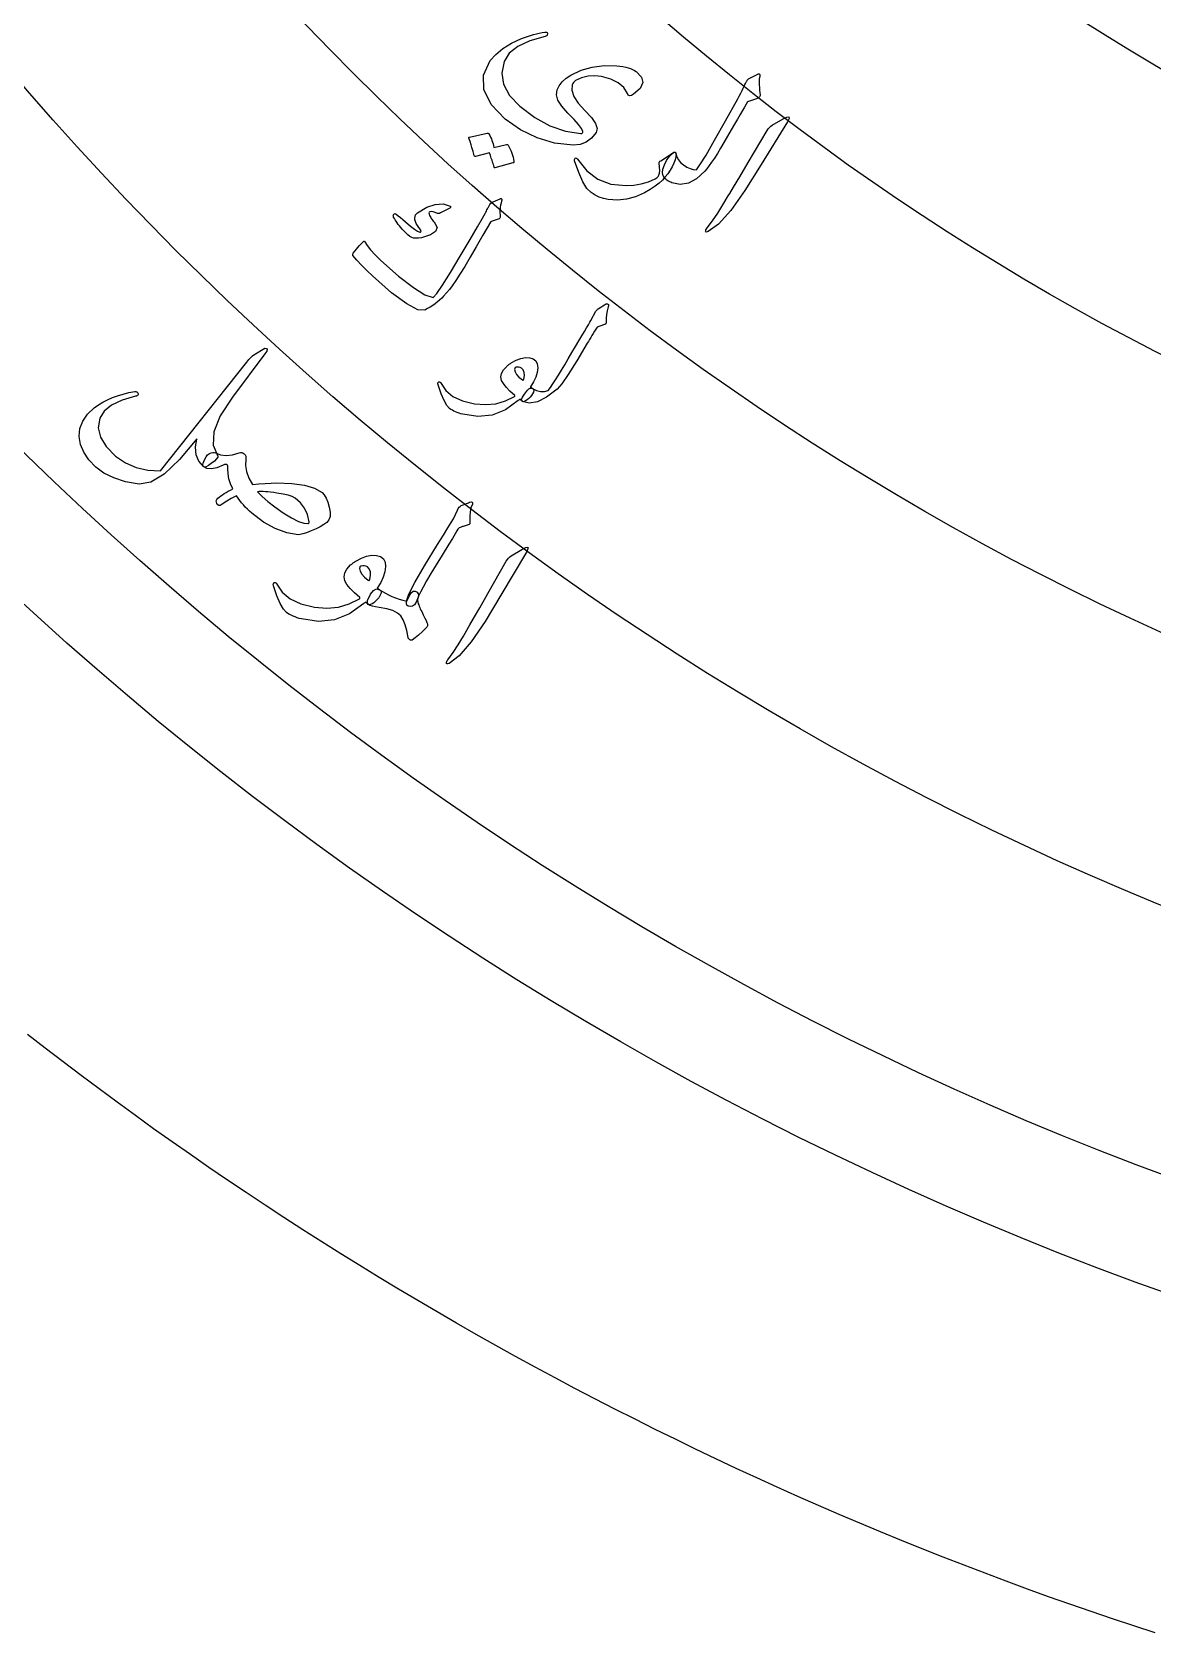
# Model space of a CAD drawing. Header units: millimetres. Extents: x -45 to 45, y -45 to 58.
# Drawn here: x -27.63 to -13.88, y -42.81 to -23.19 of the extents above; entities that cross this region are included whole.
import ezdxf

# ---------------------------------------------------------------- set-up
doc = ezdxf.new("R2010")
doc.units = ezdxf.units.MM
for name, color, linetype in [('CUT_OUTER', 1, 'Continuous'), ('ENGRAVE', 7, 'Continuous'), ('ENGRAVE_FINE', 8, 'Continuous'), ('GUIDE', 3, 'Continuous'), ('TEXT', 5, 'Continuous')]:
    doc.layers.add(name, color=color, linetype=linetype)

msp = doc.modelspace()

# ---------------------------------------------------------------- linework, layer by layer
at = {"layer": 'CUT_OUTER'}
msp.add_lwpolyline([(-13.8532, -42.8146), (-14.1157, -42.7288), (-14.3776, -42.6414), (-14.639, -42.5523), (-14.8998, -42.4617), (-15.16, -42.3695), (-15.4197, -42.2757), (-15.6788, -42.1803), (-15.9374, -42.0833), (-16.1953, -41.9847), (-16.4526, -41.8845), (-16.7093, -41.7828), (-16.9653, -41.6795), (-17.2208, -41.5746), (-17.4755, -41.4681), (-17.7296, -41.3601), (-17.9831, -41.2506), (-18.2359, -41.1394), (-18.4879, -41.0268), (-18.7393, -40.9126), (-18.99, -40.7968), (-19.24, -40.6795), (-19.4892, -40.5607), (-19.7377, -40.4404), (-19.9855, -40.3185), (-20.2325, -40.1951), (-20.4788, -40.0702), (-20.7242, -39.9438), (-20.9689, -39.8159), (-21.2129, -39.6865), (-21.456, -39.5556), (-21.6983, -39.4232), (-21.9398, -39.2893), (-22.1804, -39.1539), (-22.4202, -39.0171), (-22.6592, -38.8788), (-22.8974, -38.739), (-23.1346, -38.5978), (-23.371, -38.4551), (-23.6065, -38.311), (-23.8412, -38.1654), (-24.0749, -38.0184), (-24.3077, -37.87), (-24.5396, -37.7201), (-24.7706, -37.5688), (-25.0007, -37.4161), (-25.2298, -37.262), (-25.4579, -37.1065), (-25.6851, -36.9496), (-25.9114, -36.7913), (-26.1366, -36.6316), (-26.3609, -36.4706), (-26.5842, -36.3081), (-26.8065, -36.1443), (-27.0277, -35.9792), (-27.248, -35.8127), (-27.4672, -35.6448), (-27.6854, -35.4756)], dxfattribs=at)
at = {"layer": 'ENGRAVE'}
for radius in [39.65, 33.5042, 27.3585]:
    msp.add_circle((0, 0), radius, dxfattribs=at)
at = {"layer": 'ENGRAVE_FINE'}
for radius in [36.5771, 30.4314, 24.2856]:
    msp.add_circle((0, 0), radius, dxfattribs=at)
at = {"layer": 'GUIDE'}
msp.add_circle((0, 0), 41, dxfattribs=at)
at = {"layer": 'TEXT'}
for points in [[(-20.3264, -23.9407), (-20.3699, -23.8682), (-20.4372, -23.8092), (-20.5282, -23.7636), (-20.6432, -23.731), (-20.7268, -23.7223), (-20.808, -23.728), (-20.8869, -23.7481), (-20.9633, -23.7827), (-20.976, -23.7919), (-20.9868, -23.8037), (-20.9956, -23.818), (-21.0025, -23.8348), (-21.0079, -23.9012), (-20.9842, -23.9756), (-20.9312, -24.0578), (-20.8489, -24.1478), (-20.7665, -24.2353), (-20.7153, -24.3092), (-20.6956, -24.3697), (-20.7074, -24.4168), (-20.7645, -24.4879), (-20.831, -24.538), (-20.9067, -24.567), (-20.9919, -24.5748), (-21.2189, -24.5471), (-21.4336, -24.4843), (-21.6357, -24.3863), (-21.8244, -24.2535), (-21.9984, -24.0729), (-22.0867, -23.8926), (-22.0893, -23.7138), (-22.0071, -23.5368), (-21.9401, -23.4601), (-21.8537, -23.3895), (-21.7482, -23.3249), (-21.6235, -23.266), (-21.5863, -23.2521), (-21.5495, -23.2393), (-21.5134, -23.2277), (-21.4777, -23.2173), (-21.4423, -23.2081), (-21.4071, -23.2001), (-21.3719, -23.1932), (-21.3368, -23.1876), (-21.3202, -23.1871), (-21.3093, -23.1908), (-21.3039, -23.1987), (-21.3041, -23.2108), (-21.3084, -23.2221), (-21.3152, -23.2312), (-21.3245, -23.2379), (-21.3363, -23.2423), (-21.5239, -23.2945), (-21.6702, -23.3624), (-21.7748, -23.4469), (-21.8373, -23.5482), (-21.8661, -23.6891), (-21.844, -23.8274), (-21.7709, -23.9626), (-21.6466, -24.0942), (-21.4621, -24.2347), (-21.2753, -24.3373), (-21.0869, -24.402), (-20.8973, -24.4289), (-20.8843, -24.4286), (-20.8758, -24.4243), (-20.8719, -24.4161), (-20.8726, -24.404), (-20.8879, -24.3695), (-20.9238, -24.3207), (-20.98, -24.2573), (-21.0566, -24.1793), (-21.1312, -24.0963), (-21.1779, -24.0215), (-21.197, -23.9551), (-21.1884, -23.8971), (-21.1613, -23.8442), (-21.1242, -23.7963), (-21.0773, -23.7534), (-21.0206, -23.7154), (-20.893, -23.6551), (-20.7563, -23.6164), (-20.6107, -23.5988), (-20.4561, -23.6024), (-20.4169, -23.6053), (-20.3805, -23.61), (-20.3468, -23.6163), (-20.3159, -23.6244), (-20.2877, -23.6341), (-20.2622, -23.645), (-20.2395, -23.6572), (-20.2196, -23.6707), (-20.1541, -23.7382), (-20.1372, -23.8072), (-20.169, -23.8778), (-20.2498, -23.9499), (-20.2772, -23.9646), (-20.2991, -23.9679), (-20.3155, -23.96), (-20.3264, -23.9407)], [(-18.7055, -23.7023), (-18.7018, -23.7068), (-18.7001, -23.7128), (-18.7005, -23.7205), (-18.7029, -23.7298), (-18.7064, -23.7439), (-18.7087, -23.7641), (-18.7097, -23.7905), (-18.7095, -23.8231), (-18.7085, -23.841), (-18.7075, -23.8584), (-18.7064, -23.8752), (-18.7053, -23.8914), (-18.7039, -23.9071), (-18.702, -23.9222), (-18.6996, -23.9366), (-18.6967, -23.9505), (-18.6969, -23.9665), (-18.7045, -23.9809), (-18.7194, -23.9934), (-18.7417, -24.0041), (-18.851, -24.0423), (-18.8692, -24.0708), (-18.8908, -24.1063), (-18.9156, -24.1487), (-18.9438, -24.198), (-18.9758, -24.2543), (-19.0121, -24.3174), (-19.0528, -24.3874), (-19.0979, -24.4644), (-19.1421, -24.5412), (-19.1837, -24.6113), (-19.2227, -24.6747), (-19.2592, -24.7313), (-19.2931, -24.7814), (-19.3242, -24.8248), (-19.3525, -24.8617), (-19.3781, -24.8921), (-19.4781, -24.9852), (-19.5783, -25.04), (-19.6787, -25.0565), (-19.7793, -25.0345), (-19.7938, -25.0289), (-19.8073, -25.0228), (-19.8199, -25.0162), (-19.8315, -25.0092), (-19.8422, -25.0018), (-19.8522, -24.9943), (-19.8615, -24.9866), (-19.8699, -24.9786), (-19.889, -24.9497), (-19.8955, -24.9128), (-19.8895, -24.8678), (-19.871, -24.8148), (-19.8456, -24.7625), (-19.8189, -24.7197), (-19.7909, -24.6863), (-19.7617, -24.6623), (-19.7554, -24.659), (-19.7498, -24.6574), (-19.7449, -24.6578), (-19.7406, -24.66), (-19.7364, -24.6642), (-19.7334, -24.6689), (-19.7317, -24.6743), (-19.7313, -24.6802), (-19.7196, -24.7173), (-19.7002, -24.7522), (-19.6729, -24.7848), (-19.6378, -24.8152), (-19.5967, -24.8414), (-19.5565, -24.8603), (-19.5175, -24.8719), (-19.4795, -24.8763), (-19.4355, -24.8152), (-19.3614, -24.6943), (-19.2572, -24.5138), (-19.1223, -24.2738), (-18.9732, -24.0065), (-18.9533, -23.9711), (-18.9352, -23.937), (-18.9189, -23.9043), (-18.9044, -23.8729), (-18.8975, -23.857), (-18.8908, -23.8427), (-18.8844, -23.8299), (-18.8783, -23.8187), (-18.8728, -23.809), (-18.8683, -23.8008), (-18.8647, -23.794), (-18.8621, -23.7886), (-18.8551, -23.7774), (-18.8475, -23.7683), (-18.8392, -23.7613), (-18.8304, -23.7563), (-18.7263, -23.7017), (-18.72, -23.6998), (-18.7144, -23.6992), (-18.7096, -23.7), (-18.7055, -23.7023)], [(-18.4165, -24.2513), (-18.3703, -24.2284), (-18.3458, -24.2266), (-18.343, -24.246), (-18.3618, -24.2865), (-18.6859, -24.8087), (-18.8848, -25.1291), (-19.0589, -25.3736), (-19.209, -25.5416), (-19.3353, -25.633), (-19.3493, -25.6376), (-19.3592, -25.6384), (-19.365, -25.6352), (-19.3666, -25.6281), (-19.3657, -25.6196), (-19.3625, -25.6101), (-19.3569, -25.5996), (-19.349, -25.5881), (-19.2838, -25.5018), (-19.2186, -25.4073), (-19.1534, -25.3045), (-19.0881, -25.1935), (-19.0706, -25.1649), (-19.0239, -25.0871), (-18.9479, -24.9601), (-18.8426, -24.784), (-18.6113, -24.3918), (-18.5977, -24.372), (-18.5833, -24.3551), (-18.5681, -24.3412), (-18.5522, -24.3302)], [(-21.8072, -24.5637), (-21.8027, -24.5635), (-21.798, -24.5651), (-21.7933, -24.5685), (-21.7883, -24.5737), (-21.7754, -24.5976), (-21.7636, -24.6215), (-21.753, -24.6457), (-21.7436, -24.67), (-21.7354, -24.6946), (-21.7284, -24.72), (-21.7225, -24.7459), (-21.7179, -24.7724), (-21.7182, -24.779), (-21.7205, -24.7843), (-21.7246, -24.7883), (-21.7307, -24.791), (-21.9501, -24.8509), (-21.9544, -24.8505), (-21.9582, -24.8471), (-21.9615, -24.8408), (-21.9645, -24.8315), (-21.9657, -24.8243), (-21.9685, -24.8134), (-21.9728, -24.7988), (-21.9787, -24.7805), (-21.9861, -24.7584), (-21.9951, -24.7321), (-22.0056, -24.7018), (-22.0177, -24.6673), (-22.19, -24.7108), (-22.1965, -24.7111), (-22.2016, -24.708), (-22.2054, -24.7014), (-22.2078, -24.6914), (-22.21, -24.6828), (-22.2136, -24.6694), (-22.2187, -24.6514), (-22.2253, -24.6286), (-22.2336, -24.601), (-22.2438, -24.5681), (-22.2559, -24.5302), (-22.2699, -24.4871), (-22.2704, -24.4816), (-22.2692, -24.4776), (-22.2663, -24.4751), (-22.2618, -24.4742), (-22.0448, -24.4248), (-22.0403, -24.4246), (-22.0357, -24.4263), (-22.0309, -24.4297), (-22.026, -24.435), (-22.0144, -24.4546), (-22.004, -24.4745), (-21.9948, -24.4949), (-21.9868, -24.5156), (-21.9799, -24.5366), (-21.9739, -24.5577), (-21.969, -24.579), (-21.965, -24.6004)], [(-19.7294, -24.6818), (-19.7322, -24.7169), (-19.7412, -24.7546), (-19.7563, -24.7951), (-19.7775, -24.8383), (-19.8025, -24.8813), (-19.8305, -24.923), (-19.8616, -24.9636), (-19.8957, -25.0029), (-19.9344, -25.0394), (-19.9842, -25.0776), (-20.0451, -25.1174), (-20.117, -25.1586), (-20.2249, -25.2076), (-20.3349, -25.2376), (-20.4468, -25.2485), (-20.5606, -25.2404), (-20.6172, -25.2287), (-20.6713, -25.2104), (-20.7231, -25.1854), (-20.7723, -25.1539), (-20.8219, -25.103), (-20.8722, -25.0215), (-20.9231, -24.9095), (-20.9742, -24.767), (-20.9758, -24.757), (-20.9751, -24.7482), (-20.972, -24.7406), (-20.9665, -24.7342), (-20.9597, -24.7306), (-20.9524, -24.7314), (-20.9447, -24.7367), (-20.9366, -24.7464), (-20.825, -24.8885), (-20.6884, -24.99), (-20.5275, -25.0505), (-20.3428, -25.0698), (-20.2484, -25.0639), (-20.157, -25.0481), (-20.0686, -25.0226), (-19.9833, -24.9873), (-19.971, -24.9801), (-19.9598, -24.9701), (-19.9496, -24.9573), (-19.9403, -24.9417), (-19.9323, -24.9181), (-19.929, -24.8852), (-19.9302, -24.843), (-19.936, -24.7915), (-19.9354, -24.7845), (-19.9321, -24.7777), (-19.9262, -24.7711), (-19.9176, -24.7646), (-19.7597, -24.6639), (-19.7535, -24.6605), (-19.7478, -24.659), (-19.7429, -24.6593), (-19.7387, -24.6615), (-19.7345, -24.6657), (-19.7315, -24.6705), (-19.7298, -24.6758), (-19.7294, -24.6818)], [(-21.8697, -25.2576), (-21.8762, -25.2835), (-21.8815, -25.3087), (-21.8855, -25.3334), (-21.8883, -25.3575), (-21.8897, -25.3811), (-21.8897, -25.4043), (-21.8882, -25.427), (-21.8854, -25.4494), (-21.886, -25.46), (-21.8908, -25.4689), (-21.8998, -25.476), (-21.9129, -25.4814), (-21.9857, -25.5066), (-21.9932, -25.5096), (-21.9993, -25.5125), (-22.0037, -25.5152), (-22.0067, -25.5178), (-22.0973, -25.6774), (-22.1798, -25.821), (-22.2543, -25.9486), (-22.3209, -26.0602), (-22.3797, -26.1554), (-22.4306, -26.2341), (-22.4739, -26.2961), (-22.5095, -26.3416), (-22.5801, -26.4243), (-22.604, -26.4493), (-22.6293, -26.4732), (-22.6559, -26.4962), (-22.6839, -26.5182), (-22.7133, -26.5391), (-22.7444, -26.5588), (-22.777, -26.5774), (-22.8112, -26.5947), (-22.8967, -26.5906), (-23.0327, -26.5202), (-23.2186, -26.3825), (-23.4531, -26.1767), (-23.5234, -26.1091), (-23.5865, -26.0446), (-23.6426, -25.9832), (-23.6917, -25.9249), (-23.6948, -25.9181), (-23.6955, -25.9116), (-23.6939, -25.9054), (-23.6898, -25.8995), (-23.6684, -25.8731), (-23.6487, -25.8492), (-23.6307, -25.8278), (-23.6145, -25.8089), (-23.5999, -25.7924), (-23.5866, -25.778), (-23.5747, -25.7658), (-23.5642, -25.7556), (-23.558, -25.7503), (-23.5527, -25.7488), (-23.5485, -25.7514), (-23.5452, -25.758), (-23.5172, -25.8047), (-23.4753, -25.8585), (-23.4192, -25.9192), (-23.3489, -25.9868), (-23.1315, -26.1803), (-22.9514, -26.3201), (-22.8095, -26.4071), (-22.7065, -26.4418), (-22.6625, -26.3904), (-22.5929, -26.2883), (-22.4975, -26.1356), (-22.3759, -25.9324), (-22.2551, -25.7282), (-22.1639, -25.5734), (-22.1027, -25.468), (-22.0715, -25.4118), (-22.0634, -25.396), (-22.0558, -25.3813), (-22.0487, -25.3676), (-22.0421, -25.355), (-22.0361, -25.3434), (-22.0309, -25.3331), (-22.0264, -25.324), (-22.0225, -25.3161), (-22.0132, -25.2997), (-22.0021, -25.2861), (-21.989, -25.2751), (-21.9741, -25.267), (-21.8881, -25.2299), (-21.8819, -25.2278), (-21.8767, -25.2273), (-21.8726, -25.2285), (-21.8695, -25.2313), (-21.8676, -25.2368), (-21.867, -25.2431), (-21.8677, -25.25), (-21.8697, -25.2576)], [(-22.4992, -25.3197), (-22.4966, -25.3229), (-22.495, -25.3264), (-22.4947, -25.3305), (-22.4954, -25.335), (-22.4971, -25.3381), (-22.4994, -25.3411), (-22.5023, -25.344), (-22.5057, -25.3466), (-22.618, -25.4043), (-22.6301, -25.4095), (-22.6405, -25.4124), (-22.6494, -25.4131), (-22.6565, -25.4116), (-22.6822, -25.3993), (-22.7065, -25.3915), (-22.7294, -25.3884), (-22.7509, -25.3897), (-22.7585, -25.3937), (-22.7612, -25.4029), (-22.759, -25.4172), (-22.7519, -25.4366), (-22.7457, -25.4479), (-22.7389, -25.4593), (-22.7317, -25.4708), (-22.724, -25.4823), (-22.7157, -25.494), (-22.7067, -25.5059), (-22.697, -25.5181), (-22.6865, -25.5305), (-22.6606, -25.5849), (-22.6793, -25.6327), (-22.7425, -25.674), (-22.8506, -25.7085), (-22.8877, -25.7143), (-22.9203, -25.7156), (-22.9481, -25.7125), (-22.9713, -25.705), (-22.993, -25.6925), (-23.0196, -25.6715), (-23.0512, -25.6418), (-23.0876, -25.6036), (-23.1058, -25.5837), (-23.1224, -25.564), (-23.1373, -25.5447), (-23.1507, -25.5256), (-23.1628, -25.5071), (-23.1738, -25.4896), (-23.1838, -25.473), (-23.1928, -25.4573), (-23.1966, -25.4458), (-23.1976, -25.4356), (-23.1958, -25.427), (-23.1913, -25.4197), (-23.1844, -25.4141), (-23.1771, -25.4123), (-23.1695, -25.4142), (-23.1615, -25.4197), (-23.1375, -25.4388), (-23.1105, -25.4609), (-23.0807, -25.4858), (-23.048, -25.5138), (-22.9868, -25.5657), (-22.937, -25.6039), (-22.8985, -25.6285), (-22.8714, -25.6394), (-22.867, -25.6398), (-22.8633, -25.6385), (-22.8602, -25.6355), (-22.8578, -25.6307), (-22.8571, -25.6271), (-22.8579, -25.6225), (-22.86, -25.6171), (-22.8635, -25.6108), (-22.9006, -25.5568), (-22.9152, -25.5332), (-22.9255, -25.5106), (-22.9314, -25.4889), (-22.9329, -25.4681), (-22.931, -25.447), (-22.9249, -25.4289), (-22.9146, -25.414), (-22.9, -25.4021), (-22.7864, -25.3355), (-22.6818, -25.2996), (-22.5861, -25.2944), (-22.4992, -25.3197)], [(-20.686, -26.5799), (-20.6523, -26.5603), (-20.6258, -26.5445), (-20.6064, -26.5327), (-20.5942, -26.5248), (-20.5858, -26.5202), (-20.5782, -26.5182), (-20.5712, -26.5189), (-20.5649, -26.5222), (-20.5595, -26.5281), (-20.5569, -26.5354), (-20.557, -26.5441), (-20.5599, -26.5542), (-20.5749, -26.6028), (-20.5842, -26.6498), (-20.5878, -26.6952), (-20.5857, -26.739), (-20.5859, -26.7524), (-20.5915, -26.7633), (-20.6023, -26.7719), (-20.6186, -26.7782), (-20.6983, -26.8036), (-20.7145, -26.83), (-20.7304, -26.8559), (-20.746, -26.8814), (-20.7612, -26.9065), (-20.7761, -26.9311), (-20.7907, -26.9553), (-20.8048, -26.9791), (-20.8187, -27.0024), (-20.9469, -27.2183), (-21.0509, -27.384), (-21.1311, -27.4995), (-21.1876, -27.5646), (-21.3162, -27.6627), (-21.4302, -27.7203), (-21.5297, -27.7375), (-21.6144, -27.7143), (-21.6162, -27.713), (-21.618, -27.7116), (-21.6198, -27.7102), (-21.6215, -27.7088), (-21.6244, -27.6908), (-21.6135, -27.663), (-21.589, -27.6254), (-21.5508, -27.5781), (-21.5353, -27.5617), (-21.5202, -27.5527), (-21.5057, -27.551), (-21.4915, -27.5568), (-21.4399, -27.5827), (-21.3901, -27.5955), (-21.3423, -27.5952), (-21.2963, -27.5818), (-21.2694, -27.5438), (-21.2398, -27.4999), (-21.2075, -27.45), (-21.1724, -27.3941), (-21.1347, -27.3326), (-21.0944, -27.2657), (-21.0515, -27.1935), (-21.0059, -27.1159), (-20.9605, -27.0401), (-20.9199, -26.9719), (-20.884, -26.9112), (-20.8529, -26.858), (-20.8263, -26.8126), (-20.8042, -26.775), (-20.7864, -26.7452), (-20.7729, -26.7233), (-20.7123, -26.6102), (-20.7051, -26.5999), (-20.6984, -26.5914), (-20.692, -26.5848), (-20.686, -26.5799)], [(-25.1716, -27.6635), (-25.3196, -27.8919), (-25.3985, -28.0884), (-25.4082, -28.2529), (-25.3488, -28.3849), (-25.3508, -28.3999), (-25.3653, -28.4204), (-25.3923, -28.4465), (-25.432, -28.4781), (-25.4645, -28.5018), (-25.491, -28.5158), (-25.5114, -28.5201), (-25.5258, -28.5148), (-25.5817, -28.4479), (-25.6136, -28.3687), (-25.6215, -28.2773), (-25.6054, -28.1739), (-25.8181, -28.4279), (-26.0071, -28.6054), (-26.173, -28.7061), (-26.3157, -28.7296), (-26.4813, -28.6993), (-26.6251, -28.6541), (-26.7468, -28.5941), (-26.8464, -28.5197), (-26.9318, -28.4303), (-26.994, -28.3379), (-27.0331, -28.2425), (-27.0491, -28.1442), (-27.0409, -28.0477), (-27.0074, -27.9572), (-26.9487, -27.8728), (-26.8651, -27.7943), (-26.8145, -27.7581), (-26.7605, -27.7251), (-26.7033, -27.6952), (-26.6429, -27.6685), (-26.579, -27.645), (-26.5117, -27.6248), (-26.4409, -27.6079), (-26.3666, -27.5943), (-26.3573, -27.5941), (-26.3488, -27.5957), (-26.3412, -27.5991), (-26.3344, -27.6043), (-26.3299, -27.6099), (-26.3274, -27.6162), (-26.3269, -27.6231), (-26.3283, -27.6308), (-26.3321, -27.6382), (-26.3386, -27.6443), (-26.3477, -27.6492), (-26.3596, -27.6527), (-26.5247, -27.6999), (-26.6528, -27.7603), (-26.7436, -27.8344), (-26.7969, -27.9224), (-26.8162, -28.0381), (-26.7904, -28.154), (-26.7194, -28.2697), (-26.6031, -28.385), (-26.4819, -28.4674), (-26.3496, -28.5253), (-26.2065, -28.5586), (-26.0527, -28.5673), (-24.9946, -27.2331), (-24.9691, -27.2014), (-24.9462, -27.1758), (-24.926, -27.1562), (-24.9084, -27.1427), (-24.7731, -27.0634), (-24.7515, -27.0658), (-24.7439, -27.0782), (-24.7504, -27.1006), (-24.771, -27.133)], [(-21.6649, -27.7059), (-21.8192, -27.8172), (-21.9838, -27.8825), (-22.1588, -27.9014), (-22.3439, -27.8735), (-22.3675, -27.8668), (-22.3903, -27.8594), (-22.4123, -27.8514), (-22.4335, -27.8428), (-22.4536, -27.8336), (-22.4725, -27.8238), (-22.4902, -27.8134), (-22.5066, -27.8023), (-22.5405, -27.7661), (-22.5754, -27.7057), (-22.611, -27.6212), (-22.6472, -27.5127), (-22.6497, -27.4993), (-22.6491, -27.4889), (-22.6453, -27.4814), (-22.6384, -27.4768), (-22.6303, -27.4756), (-22.6231, -27.4779), (-22.6166, -27.484), (-22.611, -27.4936), (-22.5533, -27.582), (-22.4657, -27.6532), (-22.3483, -27.707), (-22.2014, -27.743), (-22.0677, -27.7547), (-21.9412, -27.7436), (-21.8219, -27.7099), (-21.7098, -27.6539), (-21.7076, -27.6504), (-21.7066, -27.6471), (-21.7068, -27.644), (-21.7082, -27.641), (-21.7663, -27.5896), (-21.8124, -27.5418), (-21.8467, -27.4976), (-21.8691, -27.4571), (-21.8778, -27.415), (-21.8703, -27.3723), (-21.8466, -27.3291), (-21.8066, -27.2854), (-21.8007, -27.2801), (-21.7945, -27.2748), (-21.788, -27.2696), (-21.7813, -27.2644), (-21.7741, -27.2592), (-21.7664, -27.2539), (-21.7583, -27.2484), (-21.7497, -27.2428), (-21.6897, -27.2095), (-21.6321, -27.1881), (-21.577, -27.1785), (-21.5244, -27.1808), (-21.4797, -27.1946), (-21.4484, -27.2196), (-21.4306, -27.2558), (-21.4262, -27.3034), (-21.4334, -27.3591), (-21.4508, -27.4167), (-21.4784, -27.4762), (-21.5162, -27.5375), (-21.5127, -27.5402), (-21.5092, -27.5426), (-21.5057, -27.5449), (-21.5023, -27.547), (-21.4989, -27.549), (-21.4954, -27.5513), (-21.4919, -27.5537), (-21.4884, -27.5564), (-21.4785, -27.5682), (-21.4751, -27.5829), (-21.4783, -27.6007), (-21.4881, -27.6214), (-21.5015, -27.6421), (-21.5171, -27.6614), (-21.5348, -27.6795), (-21.5547, -27.6961), (-21.5741, -27.7094), (-21.5902, -27.7171), (-21.6031, -27.7192), (-21.6127, -27.7157), (-21.6463, -27.6895), (-21.649, -27.6925), (-21.653, -27.6962), (-21.6583, -27.7007), (-21.6649, -27.7059)], [(-21.596, -27.4439), (-21.5893, -27.3975), (-21.5916, -27.359), (-21.6031, -27.3286), (-21.6236, -27.3061), (-21.6406, -27.2987), (-21.6578, -27.2946), (-21.6752, -27.2939), (-21.6928, -27.2966), (-21.7002, -27.2996), (-21.7053, -27.3051), (-21.7081, -27.3131), (-21.7087, -27.3237), (-21.7032, -27.3538), (-21.6856, -27.3852), (-21.6559, -27.4181), (-21.614, -27.4523), (-21.609, -27.4549), (-21.6043, -27.4544), (-21.6, -27.4507), (-21.596, -27.4439)], [(-24.0711, -28.8316), (-24.0448, -28.8602), (-24.0213, -28.8998), (-24.0005, -28.9506), (-23.9823, -29.0125), (-23.9718, -29.0734), (-23.9735, -29.125), (-23.9876, -29.1672), (-24.0141, -29.1999), (-24.0493, -29.226), (-24.0925, -29.2519), (-24.1438, -29.2776), (-24.2031, -29.3032), (-24.26, -29.3244), (-24.3055, -29.3392), (-24.3397, -29.3476), (-24.3624, -29.3496), (-24.5045, -29.3266), (-24.6472, -29.2751), (-24.7904, -29.1951), (-24.9337, -29.0867), (-24.961, -29.0624), (-24.9872, -29.0374), (-25.0124, -29.0116), (-25.0365, -28.985), (-25.0595, -28.9579), (-25.0813, -28.9305), (-25.1021, -28.9028), (-25.1217, -28.8748), (-25.1458, -28.8844), (-25.1849, -28.9059), (-25.2389, -28.9392), (-25.3079, -28.9842), (-25.3226, -28.9919), (-25.3364, -28.9917), (-25.3492, -28.9836), (-25.361, -28.9676), (-25.3675, -28.9499), (-25.368, -28.9332), (-25.3627, -28.9175), (-25.3515, -28.9029), (-25.3332, -28.8884), (-25.3135, -28.8739), (-25.2925, -28.8593), (-25.2702, -28.8446), (-25.2465, -28.8301), (-25.2214, -28.8159), (-25.195, -28.8021), (-25.1673, -28.7886), (-25.1946, -28.7253), (-25.2136, -28.6633), (-25.2244, -28.6026), (-25.227, -28.5433), (-25.2266, -28.5246), (-25.2283, -28.5096), (-25.2319, -28.4983), (-25.2375, -28.4906), (-25.2446, -28.4872), (-25.2546, -28.4871), (-25.2675, -28.4903), (-25.2833, -28.4967), (-25.3619, -28.5293), (-25.4288, -28.5428), (-25.4841, -28.5374), (-25.5277, -28.5131), (-25.5314, -28.5075), (-25.533, -28.4992), (-25.5326, -28.488), (-25.5301, -28.4741), (-25.5128, -28.43), (-25.4943, -28.3955), (-25.4745, -28.3704), (-25.4535, -28.3548), (-25.4307, -28.3454), (-25.4104, -28.3407), (-25.3928, -28.3408), (-25.3777, -28.3456), (-25.3155, -28.3701), (-25.2462, -28.3784), (-25.17, -28.3708), (-25.0869, -28.347), (-25.0701, -28.3429), (-25.0544, -28.3433), (-25.0397, -28.3481), (-25.0261, -28.3574), (-25.0142, -28.371), (-25.0069, -28.3868), (-25.0041, -28.4049), (-25.0058, -28.4252), (-25.0091, -28.4996), (-24.9966, -28.5762), (-24.9682, -28.6548), (-24.924, -28.7355), (-24.8446, -28.7274), (-24.7688, -28.7211), (-24.6964, -28.7167), (-24.6275, -28.7141), (-24.4401, -28.7202), (-24.285, -28.7416), (-24.1621, -28.7786), (-24.0711, -28.8316)], [(-24.2297, -29.1936), (-24.2505, -29.1036), (-24.286, -29.0247), (-24.3364, -28.9568), (-24.4016, -28.8998), (-24.4374, -28.8812), (-24.4865, -28.8648), (-24.549, -28.8504), (-24.6248, -28.8381), (-24.6646, -28.8328), (-24.7015, -28.8284), (-24.7354, -28.8248), (-24.7664, -28.8221), (-24.7945, -28.8203), (-24.8198, -28.8197), (-24.8425, -28.8202), (-24.8623, -28.8219), (-24.8068, -28.8802), (-24.7358, -28.9428), (-24.6494, -29.0097), (-24.5476, -29.0806), (-24.4459, -29.1439), (-24.3619, -29.1867), (-24.2957, -29.2091), (-24.2475, -29.2112), (-24.2391, -29.2101), (-24.2333, -29.2068), (-24.2301, -29.2013), (-24.2297, -29.1936)], [(-22.5154, -29.4639), (-22.5986, -29.5984), (-22.6719, -29.7184), (-22.7352, -29.8241), (-22.7885, -29.9154), (-22.8319, -29.992), (-22.8651, -30.054), (-22.8883, -30.1013), (-22.9015, -30.1338), (-22.9172, -30.1768), (-22.9369, -30.2073), (-22.9605, -30.2255), (-22.9881, -30.2312), (-23.0133, -30.2267), (-23.0297, -30.2144), (-23.0374, -30.1942), (-23.0363, -30.1662), (-23.0056, -30.0794), (-22.9319, -29.9339), (-22.8148, -29.73), (-22.6543, -29.4676), (-22.5832, -29.3563), (-22.5269, -29.267), (-22.4857, -29.1996), (-22.4594, -29.1543), (-22.4104, -29.0469), (-22.4007, -29.0288), (-22.3901, -29.0137), (-22.3784, -29.0018), (-22.3657, -28.9931), (-22.3274, -28.9773), (-22.2977, -28.9651), (-22.2764, -28.9566), (-22.2638, -28.9518), (-22.2419, -28.9471), (-22.2287, -28.9496), (-22.224, -28.9593), (-22.2278, -28.9762), (-22.2446, -29.0197), (-22.255, -29.0703), (-22.259, -29.1281), (-22.2567, -29.1932), (-22.2567, -29.2057), (-22.2601, -29.2157), (-22.2669, -29.2231), (-22.277, -29.2279), (-22.2909, -29.2325), (-22.304, -29.2368), (-22.3163, -29.2407), (-22.3277, -29.2442), (-22.3383, -29.2474), (-22.348, -29.2503), (-22.3569, -29.2528), (-22.365, -29.255), (-22.3776, -29.2595), (-22.3883, -29.2655), (-22.3971, -29.2729), (-22.4039, -29.2819), (-22.4163, -29.3033), (-22.439, -29.3407), (-22.472, -29.3943), (-22.5154, -29.4639)], [(-23.5605, -30.1938), (-23.734, -30.3192), (-23.9191, -30.3928), (-24.116, -30.4141), (-24.3244, -30.3828), (-24.3511, -30.3752), (-24.3768, -30.3669), (-24.4015, -30.3579), (-24.4254, -30.3483), (-24.448, -30.3379), (-24.4693, -30.3269), (-24.4892, -30.3152), (-24.5077, -30.3027), (-24.5459, -30.2619), (-24.5852, -30.194), (-24.6254, -30.0989), (-24.6663, -29.9767), (-24.669, -29.9617), (-24.6683, -29.9499), (-24.6641, -29.9415), (-24.6563, -29.9364), (-24.6472, -29.9349), (-24.6391, -29.9376), (-24.6318, -29.9444), (-24.6254, -29.9553), (-24.5605, -30.0547), (-24.4618, -30.1349), (-24.3297, -30.1954), (-24.1642, -30.2359), (-24.0138, -30.249), (-23.8714, -30.2364), (-23.7371, -30.1985), (-23.6111, -30.1353), (-23.6086, -30.1314), (-23.6075, -30.1277), (-23.6078, -30.1242), (-23.6093, -30.1208), (-23.6747, -30.0631), (-23.7267, -30.0093), (-23.7653, -29.9596), (-23.7906, -29.914), (-23.8005, -29.8666), (-23.792, -29.8186), (-23.7653, -29.77), (-23.7204, -29.7208), (-23.7138, -29.7148), (-23.7068, -29.7089), (-23.6996, -29.703), (-23.6919, -29.6972), (-23.6838, -29.6914), (-23.6752, -29.6853), (-23.6661, -29.6792), (-23.6564, -29.6728), (-23.5889, -29.6353), (-23.5242, -29.6112), (-23.4622, -29.6004), (-23.403, -29.6029), (-23.3527, -29.6184), (-23.3175, -29.6464), (-23.2974, -29.6872), (-23.2924, -29.7407), (-23.3005, -29.8034), (-23.3199, -29.8683), (-23.3509, -29.9352), (-23.3934, -30.0042), (-23.3894, -30.0072), (-23.3855, -30.01), (-23.3816, -30.0125), (-23.3778, -30.0148), (-23.3739, -30.0171), (-23.37, -30.0197), (-23.3661, -30.0224), (-23.3621, -30.0254), (-23.3509, -30.0387), (-23.3471, -30.0553), (-23.3507, -30.0752), (-23.3616, -30.0986), (-23.3767, -30.1218), (-23.3942, -30.1436), (-23.4141, -30.1639), (-23.4365, -30.1827), (-23.4583, -30.1976), (-23.4764, -30.2063), (-23.4909, -30.2087), (-23.5017, -30.2048), (-23.5396, -30.1753), (-23.5426, -30.1787), (-23.5471, -30.1829), (-23.5531, -30.1879), (-23.5605, -30.1938)], [(-21.619, -29.5293), (-21.5731, -29.5056), (-21.5485, -29.5035), (-21.5453, -29.5228), (-21.5634, -29.5638), (-21.8783, -30.0915), (-22.0717, -30.4153), (-22.2417, -30.6626), (-22.389, -30.8332), (-22.5136, -30.9267), (-22.5276, -30.9316), (-22.5374, -30.9325), (-22.5432, -30.9295), (-22.5449, -30.9224), (-22.5442, -30.9139), (-22.5411, -30.9043), (-22.5358, -30.8937), (-22.5281, -30.8821), (-22.4643, -30.7947), (-22.4008, -30.6991), (-22.3373, -30.5952), (-22.274, -30.4831), (-22.257, -30.4542), (-22.2116, -30.3755), (-22.1379, -30.2472), (-22.0358, -30.0693), (-21.8117, -29.673), (-21.7984, -29.6529), (-21.7843, -29.6357), (-21.7693, -29.6215), (-21.7535, -29.6103)], [(-23.4833, -29.8989), (-23.4758, -29.8467), (-23.4785, -29.8035), (-23.4914, -29.7692), (-23.5145, -29.744), (-23.5337, -29.7356), (-23.553, -29.731), (-23.5726, -29.7303), (-23.5924, -29.7333), (-23.6007, -29.7367), (-23.6064, -29.7429), (-23.6096, -29.7519), (-23.6102, -29.7638), (-23.604, -29.7976), (-23.5841, -29.833), (-23.5507, -29.87), (-23.5036, -29.9085), (-23.4979, -29.9114), (-23.4926, -29.9107), (-23.4877, -29.9066), (-23.4833, -29.8989)], [(-22.9303, -30.0397), (-22.9055, -30.0555), (-22.8916, -30.0754), (-22.8888, -30.0996), (-22.897, -30.1279), (-22.9013, -30.1416), (-22.9018, -30.158), (-22.8983, -30.1769), (-22.8908, -30.1984), (-22.8853, -30.2109), (-22.8793, -30.2247), (-22.8728, -30.2399), (-22.8657, -30.2566), (-22.8579, -30.2743), (-22.8492, -30.2929), (-22.8395, -30.3124), (-22.829, -30.3328), (-22.8093, -30.3708), (-22.7944, -30.4017), (-22.7844, -30.4254), (-22.7791, -30.442), (-22.7768, -30.4549), (-22.7774, -30.4659), (-22.781, -30.4751), (-22.7875, -30.4825), (-22.8406, -30.536), (-22.8882, -30.5803), (-22.9302, -30.6156), (-22.9666, -30.6418), (-22.9726, -30.6441), (-22.9793, -30.644), (-22.9865, -30.6415), (-22.9943, -30.6366), (-23.0033, -30.6293), (-23.0099, -30.6226), (-23.0142, -30.6164), (-23.0161, -30.6108), (-23.0319, -30.5257), (-23.0522, -30.453), (-23.077, -30.3929), (-23.1064, -30.3452), (-23.1458, -30.3096), (-23.2031, -30.2807), (-23.2782, -30.2585), (-23.3712, -30.2428), (-23.4165, -30.2354), (-23.4536, -30.2264), (-23.4827, -30.2156), (-23.5037, -30.2033), (-23.5117, -30.1945), (-23.5157, -30.1837), (-23.5157, -30.1708), (-23.5117, -30.1559), (-23.4778, -30.0792), (-23.4421, -30.0319), (-23.4048, -30.0142), (-23.3656, -30.0258), (-23.3306, -30.0471), (-23.2937, -30.0674), (-23.2549, -30.0868), (-23.2142, -30.1052), (-23.1716, -30.1225), (-23.1272, -30.1383), (-23.0809, -30.1527), (-23.0328, -30.1657), (-23.0037, -30.1033), (-22.9768, -30.0615), (-22.9524, -30.0403), (-22.9303, -30.0397)]]:
    msp.add_lwpolyline(points, close=True, dxfattribs=at)

doc.saveas('drawing.dxf')
